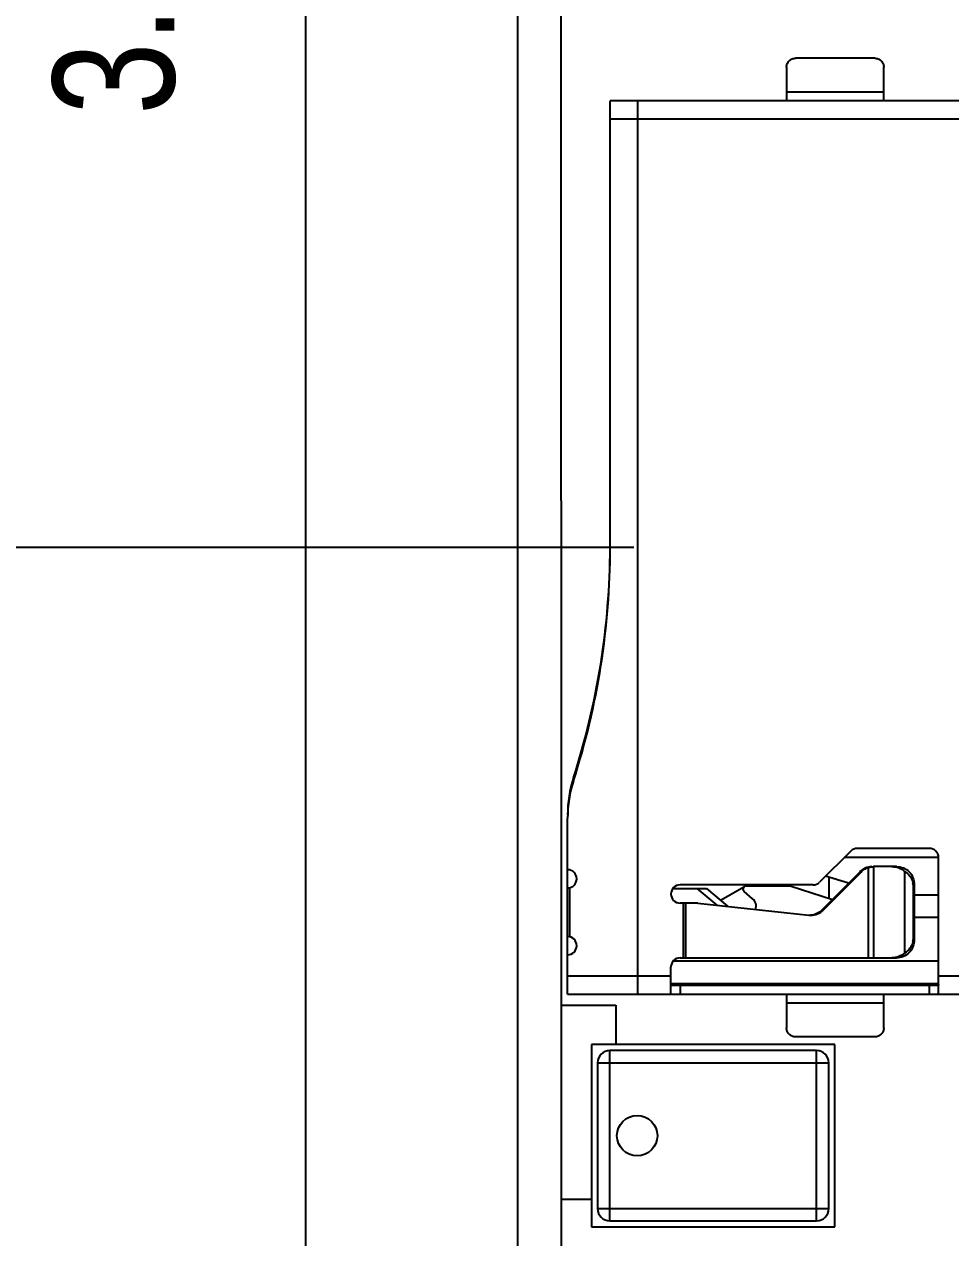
# Model space of a CAD drawing. Header units: inches. Extents: x -190 to 160, y -110 to 38.
# Drawn here: x 31.95 to 47.18, y -33.78 to -13.81 of the extents above; entities that cross this region are included whole.
import ezdxf

# ---------------------------------------------------------------- set-up
doc = ezdxf.new("R2010")
doc.units = ezdxf.units.IN
doc.header["$LTSCALE"] = 1.21
doc.header["$MEASUREMENT"] = 0
doc.header["$PDMODE"] = 3
doc.header["$PDSIZE"] = 0.3125
doc.layers.get('0').update_dxf_attribs({"linetype": 'CONTINUOUS'})
doc.layers.get('Defpoints').update_dxf_attribs({"linetype": 'CONTINUOUS'})
doc.layers.add('DIM', color=3, linetype='CONTINUOUS')
doc.styles.get("Standard").update_dxf_attribs({"font": 'txt', "width": 0.8})
doc.dimstyles.get("Standard").update_dxf_attribs({"dimtxt": 0.15625, "dimasz": 0.1875, "dimexe": 0.125, "dimexo": 0.0625, "dimgap": 0.09, "dimtad": 0, "dimtih": 1, "dimtoh": 1, "dimzin": 4, "dimdsep": 46, "dimtxsty": 'STANDARD', "dimblk": '_FILLED', "dimblk1": '_FILLED', "dimblk2": '_FILLED', "dimcen": 0.09, "dimazin": 1, "dimtp": 0.01, "dimtm": 0.01, "dimtfac": 1, "dimtofl": 0, "dimtmove": 0, "dimatfit": 3, "dimldrblk": '_FILLED', "dimfxl": 1, "dimtolj": 1, "dimtzin": 4, "dimarcsym": 0})

# ---------------------------------------------------------------- blocks, each defined once
blk = doc.blocks.new('_FILLED')
at = {"color": 0, "linetype": 'ByBlock'}
blk.add_solid([(0, 0), (-1, 0.167), (-1, -0.167)], dxfattribs=at)
blk = doc.blocks.new('*D20')
at = {"layer": 'Defpoints', "color": 0}
for p in [(41.776, -4.997), (25.643, -38.497), (39.776, -38.497)]:
    blk.add_point(p, dxfattribs=at)
at = {"layer": 'DIM', "color": 0, "lineweight": -2}
for p, q in [((41.713, -4.997), (25.518, -4.997)), ((25.643, -6.497), (25.643, -18.59)), ((25.643, -36.997), (25.643, -24.904)), ((39.713, -38.497), (25.518, -38.497))]:
    blk.add_line(p, q, dxfattribs=at)
at = {"layer": 'DIM', "color": 0, "lineweight": -2, "xscale": 1.5, "yscale": 1.5, "zscale": 1.5}
for p, rotation in [((25.643, -4.997), 90), ((25.643, -38.497), 270)]:
    blk.add_blockref('_FILLED', p, dxfattribs=dict(at, rotation=rotation))
at = {"layer": 'DIM', "color": 0, "insert": (25.643, -21.747), "char_height": 2, "attachment_point": 5, "rotation": 90}
blk.add_mtext('\\A1;33.50', dxfattribs=at)
blk = doc.blocks.new('*D21')
at = {"layer": 'Defpoints', "color": 0}
for p in [(28.998, -4.997), (41.776, -4.997), (42.033, -22.421)]:
    blk.add_point(p, dxfattribs=at)
at = {"layer": 'DIM', "color": 0, "lineweight": -2}
for p, q in [((41.713, -4.997), (28.873, -4.997)), ((28.998, -6.497), (28.998, -10.686)), ((28.998, -20.921), (28.998, -16.732)), ((41.971, -22.421), (28.873, -22.421))]:
    blk.add_line(p, q, dxfattribs=at)
at = {"layer": 'DIM', "color": 0, "lineweight": -2, "xscale": 1.5, "yscale": 1.5, "zscale": 1.5}
for p, rotation in [((28.998, -4.997), 89.99999999999999), ((28.998, -22.421), 270)]:
    blk.add_blockref('_FILLED', p, dxfattribs=dict(at, rotation=rotation))
at = {"layer": 'DIM', "color": 0, "insert": (28.998, -13.709), "char_height": 2, "attachment_point": 5, "rotation": 90}
blk.add_mtext('\\A1;17.42', dxfattribs=at)
blk = doc.blocks.new('*D22')
at = {"layer": 'Defpoints', "color": 0}
for p in [(33.431, -4.997), (41.776, -4.997), (46.776, -7.997)]:
    blk.add_point(p, dxfattribs=at)
at = {"layer": 'DIM', "color": 0, "lineweight": -2}
for p, q in [((33.431, -3.497), (33.431, -1.997)), ((41.713, -4.997), (33.306, -4.997)), ((46.713, -7.997), (33.306, -7.997)), ((33.431, -9.497), (33.431, -10.997))]:
    blk.add_line(p, q, dxfattribs=at)
at = {"layer": 'DIM', "color": 0, "lineweight": -2, "xscale": 1.5, "yscale": 1.5, "zscale": 1.5}
for p, rotation in [((33.431, -4.997), 270), ((33.431, -7.997), 90)]:
    blk.add_blockref('_FILLED', p, dxfattribs=dict(at, rotation=rotation))
at = {"layer": 'DIM', "color": 0, "insert": (33.431, -13.22), "char_height": 2, "attachment_point": 5, "rotation": 90}
blk.add_mtext('\\A1;3.00', dxfattribs=at)
blk = doc.blocks.new('*D23')
at = {"layer": 'Defpoints', "color": 0}
for p in [(21.036, -4.997), (41.776, -4.997), (40.822, -49.597)]:
    blk.add_point(p, dxfattribs=at)
at = {"layer": 'DIM', "color": 0, "lineweight": -2}
for p, q in [((41.713, -4.997), (20.911, -4.997)), ((21.036, -6.497), (21.036, -24.14)), ((21.036, -48.097), (21.036, -30.454)), ((40.76, -49.597), (20.911, -49.597))]:
    blk.add_line(p, q, dxfattribs=at)
at = {"layer": 'DIM', "color": 0, "lineweight": -2, "xscale": 1.5, "yscale": 1.5, "zscale": 1.5}
for p, rotation in [((21.036, -4.997), 90), ((21.036, -49.597), 270)]:
    blk.add_blockref('_FILLED', p, dxfattribs=dict(at, rotation=rotation))
at = {"layer": 'DIM', "color": 0, "insert": (21.036, -27.297), "char_height": 2, "attachment_point": 5, "rotation": 90}
blk.add_mtext('\\A1;44.60', dxfattribs=at)

msp = doc.modelspace()

# ---------------------------------------------------------------- linework, layer by layer
at = {"color": 7, "linetype": 'Continuous'}
for p, q in [((36.576, -71.487), (36.576, -4.387)), ((40.066, -34.027), (40.066, -4.867)), ((40.767, -5.997), (40.776, -29.947)), ((45.932, -14.371), (44.632, -14.371)), ((44.482, -14.521), (44.482, -15.059)), ((46.082, -15.059), (46.082, -14.521)), ((44.482, -14.924), (46.082, -14.924)), ((41.582, -22.421), (41.582, -15.071)), ((49.982, -15.071), (41.582, -15.071)), ((41.582, -15.371), (49.982, -15.371)), ((40.991, -26.212), (40.979, -26.208)), ((40.882, -29.771), (40.882, -26.872)), ((45.538, -27.415), (45.026, -27.927)), ((46.982, -27.521), (45.432, -27.521)), ((46.832, -27.371), (45.644, -27.371)), ((46.982, -29.767), (46.982, -27.521)), ((45.852, -27.674), (45.805, -27.685)), ((45.827, -27.685), (45.827, -29.171)), ((46.289, -27.671), (45.915, -27.671)), ((45.92, -29.171), (45.92, -27.671)), ((45.067, -28.383), (45.685, -27.759)), ((45.089, -28.383), (45.707, -27.759)), ((45.504, -27.942), (45.123, -27.83)), ((45.182, -28.195), (45.182, -27.847)), ((45.685, -27.759), (45.707, -27.759)), ((46.422, -27.748), (46.422, -29.094)), ((40.912, -28.018), (40.912, -28.824)), ((42.613, -28.031), (43.166, -28.031)), ((44.92, -27.971), (42.732, -27.971)), ((43.01, -28.031), (43.336, -28.305)), ((43.166, -28.031), (43.511, -28.321)), ((43.397, -28.225), (43.79, -27.998)), ((43.925, -28.198), (43.783, -28.079)), ((44.556, -27.991), (43.815, -27.991)), ((43.982, -27.971), (43.982, -27.991)), ((44.556, -27.991), (45.236, -28.212)), ((46.563, -27.971), (46.563, -28.871)), ((46.563, -27.971), (46.582, -27.971)), ((46.582, -27.971), (46.582, -28.871)), ((46.982, -28.141), (46.582, -28.141)), ((43.024, -28.271), (42.732, -28.271)), ((42.782, -28.271), (42.782, -29.171)), ((42.826, -29.171), (42.826, -28.271)), ((43.024, -28.271), (44.848, -28.469)), ((45.089, -28.383), (45.067, -28.383)), ((46.582, -28.501), (46.982, -28.501)), ((46.582, -28.871), (46.563, -28.871)), ((42.582, -29.767), (42.582, -29.321)), ((42.623, -29.221), (46.982, -29.221)), ((42.732, -29.171), (46.289, -29.171)), ((42.582, -29.471), (40.882, -29.471)), ((53.882, -29.471), (46.982, -29.471)), ((46.982, -29.601), (42.582, -29.601)), ((42.591, -29.621), (46.974, -29.621)), ((42.732, -29.621), (42.732, -29.771)), ((43.282, -29.621), (43.282, -29.601)), ((46.832, -29.771), (46.832, -29.621)), ((40.882, -29.771), (42.582, -29.771)), ((42.591, -29.771), (42.582, -29.767)), ((42.591, -29.771), (46.974, -29.771)), ((44.482, -29.783), (44.482, -30.321)), ((46.082, -29.918), (44.482, -29.918)), ((46.082, -30.321), (46.082, -29.783)), ((46.982, -29.767), (46.974, -29.771)), ((46.982, -29.771), (53.882, -29.771)), ((40.776, -29.947), (40.776, -34.027)), ((40.776, -29.947), (41.676, -29.947)), ((41.676, -29.947), (41.676, -30.597)), ((45.932, -30.471), (44.632, -30.471)), ((41.276, -30.597), (41.276, -33.597)), ((45.276, -30.597), (41.276, -30.597)), ((41.576, -33.497), (41.576, -30.697)), ((44.976, -30.697), (41.576, -30.697)), ((44.976, -33.497), (44.976, -30.697)), ((45.276, -33.597), (45.276, -30.597)), ((41.376, -30.897), (41.376, -33.297)), ((41.376, -30.897), (45.176, -30.897)), ((45.176, -33.297), (45.176, -30.897)), ((41.276, -33.147), (40.776, -33.147)), ((41.376, -33.297), (45.176, -33.297)), ((41.576, -33.497), (44.976, -33.497)), ((41.276, -33.597), (45.276, -33.597))]:
    msp.add_line(p, q, dxfattribs=at)
msp.add_circle((42.026, -32.097), 0.332, dxfattribs=at)
for centre, radius, start, end in [((29.082, -22.421), 12.5, 342.1242, 0), ((29.082, -22.371), 12.5, 342.1242, 359.771), ((42.882, -26.822), 2, 162.1242, 180), ((42.882, -26.872), 2, 162.1242, 180), ((45.644, -27.521), 0.15, 90, 135), ((46.832, -27.521), 0.15, 0, 90), ((40.882, -27.871), 0.15, 270, 90), ((45.892, -27.938), 0.267, 89.9893, 98.5784), ((44.92, -27.821), 0.15, 270, 315), ((46.35, -27.971), 0.213, 0.0199, 8.5976), ((42.732, -28.121), 0.15, 90, 270), ((43.815, -28.041), 0.05, 90, 230), ((43.822, -28.321), 0.16, 340.5053, 50), ((44.879, -28.18), 0.291, 263.7992, 267.2036), ((44.879, -28.177), 0.294, 267.2018, 269.9314), ((40.882, -28.971), 0.15, 270, 90), ((46.35, -28.871), 0.213, 351.3954, 359.98), ((42.732, -29.321), 0.15, 90, 180), ((41.576, -30.897), 0.2, 90, 180), ((44.976, -30.897), 0.2, 0, 90), ((41.576, -33.297), 0.2, 180, 270), ((44.976, -33.297), 0.2, 270, 0)]:
    msp.add_arc(centre, radius, start, end, dxfattribs=at)
for points, knots in [([(44.482, -14.521), (44.482, -14.501), (44.49, -14.462), (44.523, -14.412), (44.573, -14.379), (44.613, -14.371), (44.632, -14.371)], [0, 0, 0, 0, 0.250019, 0.499975, 0.749946, 1, 1, 1, 1]), ([(45.932, -14.371), (45.952, -14.371), (45.991, -14.379), (46.041, -14.412), (46.074, -14.462), (46.082, -14.501), (46.082, -14.521)], [0, 0, 0, 0, 0.250054, 0.500025, 0.749981, 1, 1, 1, 1]), ([(44.482, -15.059), (44.482, -15.062), (44.481, -15.07), (44.473, -15.071), (44.47, -15.071)], [0, 0, 0, 0, 0.499769, 1, 1, 1, 1]), ([(46.095, -15.071), (46.091, -15.071), (46.084, -15.07), (46.082, -15.062), (46.082, -15.059)], [0, 0, 0, 0, 0.500015, 1, 1, 1, 1]), ([(45.805, -27.685), (45.783, -27.692), (45.739, -27.712), (45.702, -27.742), (45.685, -27.759)], [0, 0, 0, 0, 0.499423, 1, 1, 1, 1]), ([(45.707, -27.759), (45.724, -27.742), (45.761, -27.712), (45.805, -27.692), (45.827, -27.685)], [0, 0, 0, 0, 0.500577, 1, 1, 1, 1]), ([(45.827, -27.685), (45.835, -27.683), (45.863, -27.675), (45.893, -27.671), (45.915, -27.671)], [0, 0, 0, 0, 0.258554, 1, 1, 1, 1]), ([(46.213, -27.671), (46.252, -27.671), (46.328, -27.683), (46.395, -27.723), (46.422, -27.748)], [0, 0, 0, 0, 0.505007, 1, 1, 1, 1]), ([(46.289, -27.671), (46.328, -27.671), (46.406, -27.684), (46.506, -27.751), (46.569, -27.853), (46.582, -27.932), (46.582, -27.971)], [0, 0, 0, 0, 0.251416, 0.497999, 0.746291, 1, 1, 1, 1]), ([(46.422, -27.748), (46.456, -27.77), (46.503, -27.81), (46.545, -27.879), (46.557, -27.919), (46.56, -27.939)], [0, 0, 0, 0, 0.492013, 0.744229, 1, 1, 1, 1]), ([(45.067, -28.383), (45.043, -28.408), (44.984, -28.45), (44.914, -28.468), (44.879, -28.47)], [0, 0, 0, 0, 0.500665, 1, 1, 1, 1]), ([(44.879, -28.471), (44.918, -28.471), (44.996, -28.456), (45.062, -28.411), (45.089, -28.383)], [0, 0, 0, 0, 0.499345, 1, 1, 1, 1]), ([(46.582, -28.871), (46.582, -28.91), (46.569, -28.989), (46.506, -29.091), (46.406, -29.158), (46.328, -29.171), (46.289, -29.171)], [0, 0, 0, 0, 0.253716, 0.502011, 0.748594, 1, 1, 1, 1]), ([(46.56, -28.903), (46.557, -28.923), (46.545, -28.963), (46.503, -29.032), (46.456, -29.072), (46.422, -29.094)], [0, 0, 0, 0, 0.25577, 0.507986, 1, 1, 1, 1]), ([(46.422, -29.094), (46.395, -29.119), (46.328, -29.159), (46.252, -29.171), (46.213, -29.171)], [0, 0, 0, 0, 0.494993, 1, 1, 1, 1]), ([(42.591, -29.621), (42.589, -29.621), (42.583, -29.62), (42.582, -29.615), (42.582, -29.612)], [0, 0, 0, 0, 0.499982, 1, 1, 1, 1]), ([(46.982, -29.612), (46.982, -29.615), (46.981, -29.62), (46.976, -29.621), (46.974, -29.621)], [0, 0, 0, 0, 0.500017, 1, 1, 1, 1]), ([(44.47, -29.771), (44.473, -29.771), (44.481, -29.772), (44.482, -29.78), (44.482, -29.783)], [0, 0, 0, 0, 0.500232, 1, 1, 1, 1]), ([(46.082, -29.783), (46.082, -29.78), (46.084, -29.772), (46.091, -29.771), (46.095, -29.771)], [0, 0, 0, 0, 0.499983, 1, 1, 1, 1]), ([(44.632, -30.471), (44.613, -30.471), (44.573, -30.463), (44.523, -30.43), (44.49, -30.38), (44.482, -30.341), (44.482, -30.321)], [0, 0, 0, 0, 0.250054, 0.500025, 0.749981, 1, 1, 1, 1]), ([(46.082, -30.321), (46.082, -30.341), (46.074, -30.38), (46.041, -30.43), (45.991, -30.463), (45.952, -30.471), (45.932, -30.471)], [0, 0, 0, 0, 0.250019, 0.499975, 0.749946, 1, 1, 1, 1])]:
    msp.add_open_spline(points, degree=3, knots=knots, dxfattribs=at)
at = {"layer": 'DIM'}
msp.add_line((42.033, -15.071), (42.033, -29.771), dxfattribs=at)

# ---------------------------------------------------------------- dimensions: what is measured, and where the dimension line sits
dim = msp.add_linear_dim(base=(33.431, -4.997), p1=(46.776, -7.997), p2=(41.776, -4.997), angle=90, dimstyle='STANDARD', override={"dimtxt": 2, "dimasz": 1.5, "dimtih": 0, "dimtoh": 0, "dimzin": 0, "dimcen": 0.198, "dimadec": 0, "dimazin": 0, "dimtp": 0, "dimtm": 0, "dimtdec": 4, "dimtzin": 0}, dxfattribs=at)
dim.commit()
dim.dimension.update_dxf_attribs({"geometry": '*D22', "text_midpoint": (33.431, -13.22), "dimtype": 160})
for base, p1, p2, picture, middle in [((21.036, -4.997), (40.822, -49.597), (41.776, -4.997), '*D23', (21.036, -27.297)), ((25.643, -38.497), (41.776, -4.997), (39.776, -38.497), '*D20', (25.643, -21.747)), ((28.998, -4.997), (42.033, -22.421), (41.776, -4.997), '*D21', (28.998, -13.709))]:
    dim = msp.add_linear_dim(base=base, p1=p1, p2=p2, angle=90, dimstyle='STANDARD', override={"dimtxt": 2, "dimasz": 1.5, "dimtih": 0, "dimtoh": 0, "dimzin": 0, "dimcen": 0.198, "dimadec": 0, "dimazin": 0, "dimtp": 0, "dimtm": 0, "dimtdec": 4, "dimtzin": 0}, dxfattribs=at)
    dim.commit()
    dim.dimension.update_dxf_attribs({"geometry": picture, "text_midpoint": middle})

doc.saveas('drawing.dxf')
